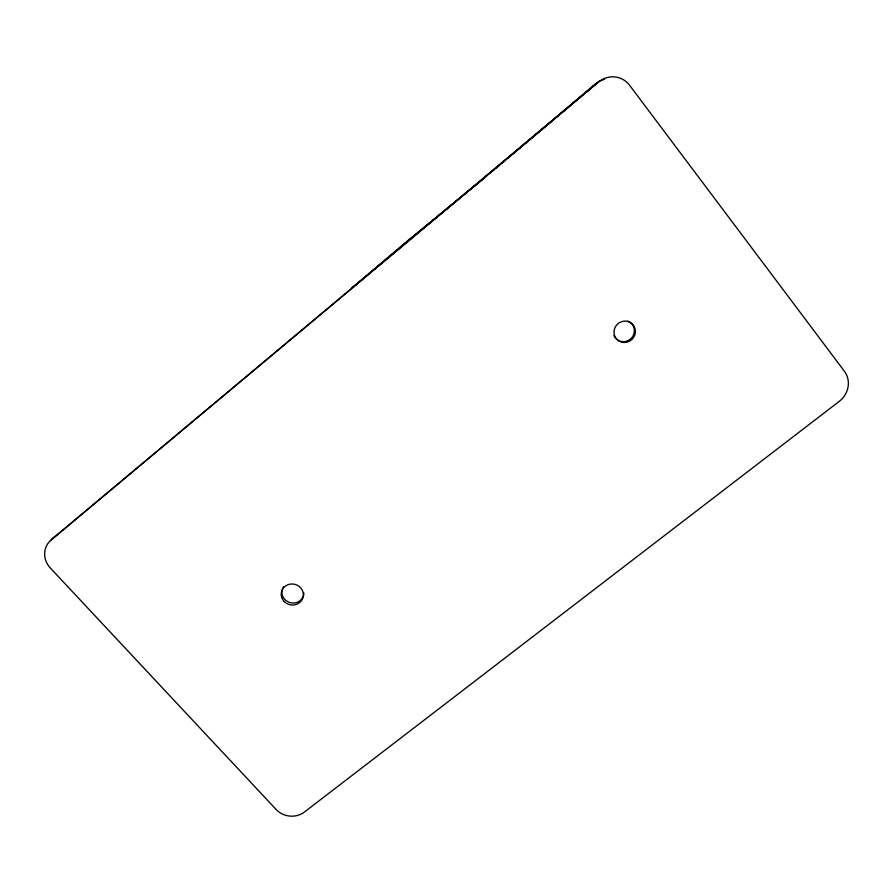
<?xml version="1.0" encoding="UTF-8"?>
<svg xmlns="http://www.w3.org/2000/svg" width="893" height="893" viewBox="0 0 893 893"><rect width="100%" height="100%" fill="white"/><g stroke="black" fill="none" stroke-linecap="round" stroke-linejoin="round"><path stroke-width="1.34" d="M493.896 170.117L491.161 172.014L594.649 84.578L597.741 82.748A23.185 22.035 -71.9 0 1 630.257 86.163L844.231 371.019A22.28 20.74 -41.1 0 1 838.951 401.604L304.77 811.77A20.115 18.34 6.7 0 1 275.993 809.326L50.745 568.473A21.354 19.713 26.8 0 1 51.627 539.517L596.323 83.585L512.906 154.065M496.006 168.331L499.176 165.663M502.346 162.984L505.516 160.305M507.626 158.519L510.796 155.84M461.625 196.549L409.887 238.822L351.708 288.193L410.11 239.235M483.649 178.555L410.066 239.391L409.887 238.822M51.627 539.517L597.741 82.748M485.178 176.948L491.239 172.003M463.746 194.808L467.686 191.269M469.037 190.488L486.696 176.055M594.649 84.578A22.749 21.633 -72.1 0 1 604.516 79.321M50.89 540.633A21.186 19.579 26.9 0 1 54.54 536.771M627.812 321.089A10.828 10.459 -45.2 0 1 631.251 338.324A10.828 10.459 -45.2 0 1 613.893 335.467M303.944 593.142A11.051 10.459 12.3 0 1 289.745 602.518A11.051 10.459 12.3 0 1 283.539 586.846M626.082 342.354A10.883 10.515 -45.1 0 0 633.215 325.019A10.883 10.515 -45.1 0 0 614.83 328.01A10.883 10.515 -45.1 0 0 626.082 342.354M284.197 601.536A11.107 10.504 12.3 0 0 302.883 597.797A11.107 10.504 12.3 0 0 289.767 584.201A11.107 10.504 12.3 0 0 284.197 601.536"/></g></svg>
